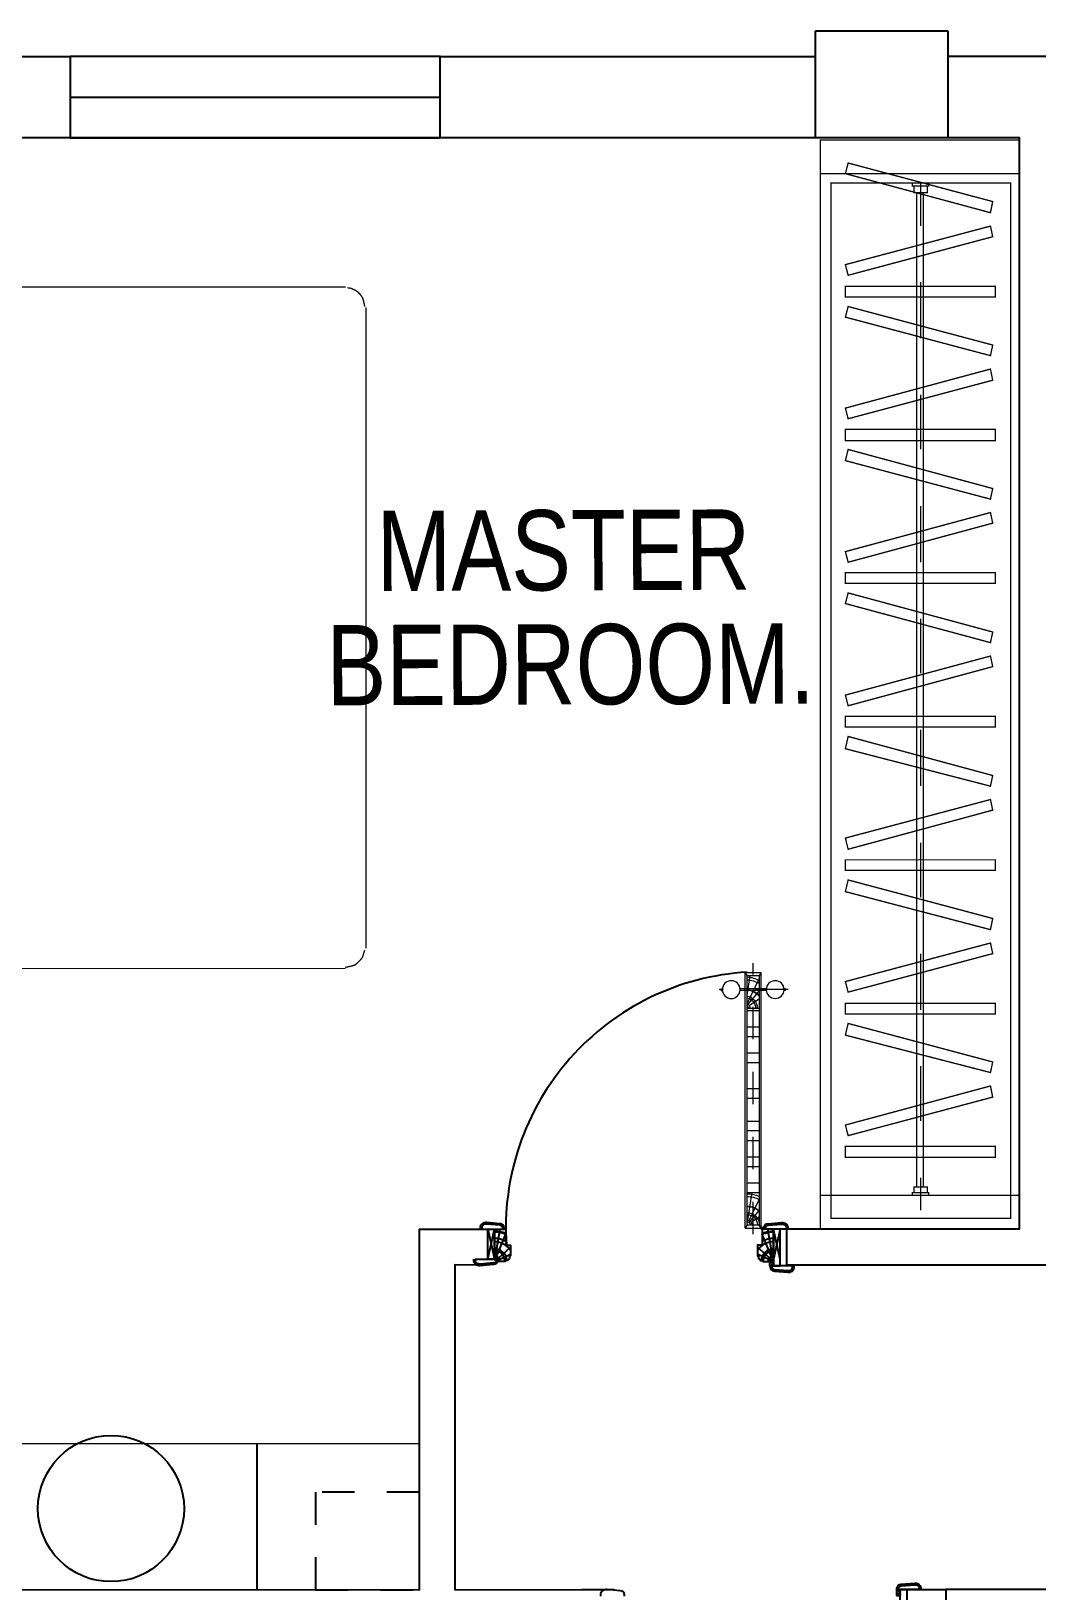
# Model space of a CAD drawing. Header units: metres. Extents: x 190.7 to 223.2, y -121.3 to -111.6.
# Drawn here: x 193.726 to 196.823, y -117.067 to -112.266 of the extents above; entities that cross this region are included whole.
import ezdxf

# ---------------------------------------------------------------- set-up
doc = ezdxf.new("R2010")
doc.units = ezdxf.units.M
doc.header["$LTSCALE"] = 0.4
doc.header["$MEASUREMENT"] = 0
for name, pattern in [('CENTER', [2, 1.25, -0.25, 0.25, -0.25]), ('DASHDOT2', [0.5, 0.25, -0.125, 0, -0.125]), ('DASHED2', [0.375, 0.25, -0.125])]:
    doc.linetypes.add(name, pattern=pattern)
for name, color, linetype in [('1wall', 1, 'Continuous'), ('2furni', 3, 'Continuous'), ('3door', 5, 'Continuous'), ('ISLAK', 6, 'Continuous'), ('Windows', 4, 'Continuous')]:
    doc.layers.add(name, color=color, linetype=linetype)
for name, color, linetype, lineweight in [('AR-Doors', 8, 'Continuous', 20), ('HATCH - wood.', 15, 'Continuous', 20), ('WOOD - section.', 142, 'Continuous', 20)]:
    doc.layers.add(name, color=color, linetype=linetype, lineweight=lineweight)
doc.styles.add('HELV', font='HELV')

# ---------------------------------------------------------------- blocks, each defined once
blk = doc.blocks.new('4')
at = {"layer": 'AR-Doors', "linetype": 'CENTER', "ltscale": 0.2}
blk.add_line((-0.019, -0.0285), (-0.019, 0.8054), dxfattribs=at)
at = {"layer": 'AR-Doors', "linetype": 'DASHDOT2'}
blk.add_line((-0.1269, 0.7245), (0.0862, 0.7245), dxfattribs=at)
at = {"layer": 'AR-Doors', "linetype": 'ByBlock'}
for p, q in [((-0.118, 0.7273), (-0.1138, 0.7273)), ((-0.118, 0.7217), (-0.118, 0.7273)), ((-0.118, 0.7217), (-0.1138, 0.7217)), ((-0.0593, 0.7273), (0.0213, 0.7273)), ((-0.0593, 0.7217), (0.0213, 0.7217)), ((0.08, 0.7273), (0.0758, 0.7273)), ((0.08, 0.7217), (0.0758, 0.7217)), ((0.08, 0.7217), (0.08, 0.7273))]:
    blk.add_line(p, q, dxfattribs=at)
for centre in [(-0.0866, 0.7245), (0.0486, 0.7245)]:
    blk.add_circle(centre, 0.0274, dxfattribs=at)
at = {"layer": 'HATCH - wood.', "linetype": 'ByBlock'}
for p, q in [((-0.0004, 0.681), (-0.038, 0.7602)), ((-0.0004, 0.6754), (-0.038, 0.7208)), ((0, 0.7068), (-0.0093, 0.7676)), ((-0.0063, 0.6759), (-0.038, 0.6974)), ((-0.0015, 0.0099), (-0.0153, 0.1)), ((-0.0064, 0.0134), (-0.038, 0.08)), ((-0.0064, 0.0077), (-0.038, 0.0459)), ((-0.0123, 0.0083), (-0.038, 0.0257))]:
    blk.add_line(p, q, dxfattribs=at)
for centre, radius, start, end in [((0.006, 0.6676), 0.096, 93.5832, 117.2788), ((0.006, 0.6676), 0.0874, 93.9351, 120.2161), ((0.006, 0.6676), 0.058, 95.9357, 139.3195), ((0.006, 0.6676), 0.0568, 96.0629, 140.7643), ((0.006, 0.6676), 0.0377, 99.1484, 180), ((0.006, 0.6676), 0.0321, 100.7649, 180), ((0.006, 0.6676), 0.0148, 113.8401, 180), ((0.006, 0.6676), 0.01, 126.7072, 180), ((0, 0), 0.096, 90, 113.3172), ((0, 0), 0.0874, 90, 115.7621), ((0, 0), 0.058, 90, 130.9154), ((0, 0), 0.0568, 90, 131.9845), ((0, 0), 0.0377, 90, 180), ((0, 0), 0.0321, 90, 180), ((0, 0), 0.0148, 90, 180), ((0, 0), 0.01, 90, 180)]:
    blk.add_arc(centre, radius, start, end, dxfattribs=at)
at = {"layer": 'WOOD - section.'}
for p, q in [((0.006, 0.7776), (-0.044, 0.7776)), ((-0.038, 0.7676), (-0.044, 0.7776)), ((-0.044, -0.01), (-0.044, 0.7776)), ((0, 0.7676), (0.006, 0.7776)), ((0.006, -0.01), (0.006, 0.7776)), ((-0.038, 0), (-0.038, 0.7676)), ((0, 0.7676), (-0.038, 0.7676)), ((0, 0), (0, 0.7676)), ((0, 0.6676), (-0.038, 0.6676)), ((0, 0.66), (-0.038, 0.66)), ((0, 0.61), (-0.038, 0.61)), ((0, 0.58), (-0.038, 0.58)), ((0, 0.53), (-0.038, 0.53)), ((0, 0.5), (-0.038, 0.5)), ((0, 0.42), (-0.038, 0.42)), ((0, 0.39), (-0.038, 0.39)), ((0, 0.32), (-0.038, 0.32)), ((0, 0.2903), (-0.038, 0.2903)), ((0, 0.2603), (-0.038, 0.2603)), ((0, 0.21), (-0.038, 0.21)), ((0, 0.18), (-0.038, 0.18)), ((0, 0.13), (-0.038, 0.13)), ((0, 0.1), (-0.038, 0.1)), ((-0.044, -0.01), (-0.0377, 0)), ((0, 0), (-0.038, 0)), ((0, 0), (0.006, -0.01)), ((0.006, -0.01), (-0.044, -0.01))]:
    blk.add_line(p, q, dxfattribs=at)

msp = doc.modelspace()

# ---------------------------------------------------------------- hatches: boundary and pattern name
at = {"layer": '1wall'}
h = msp.add_hatch(dxfattribs=at)
h.set_pattern_fill('WOOD2', color=5, scale=0.01, angle=-0.0016, style=0)
h.set_pattern_definition([(108.4332981, (-237.1243713, -111.8041347), (-0.0099994249, 0.0200002839), [0.00379473, -0.02782804]), (139.39709808, (-237.1255712, -111.8005346), (-0.0599985922, 0.0500016817), [0.00184391, -0.09035154]), (136.84599808, (-237.11697117, -111.79933486), (-0.1499960611, 0.1400042221), [0.00438634, -0.21493078]), (109.98149808, (-237.1201711, -111.7963348), (-0.0299977578, 0.0800008453), [0.00234094, -0.11470606]), (89.998398, (-237.120971, -111.804135), (-0.0099997204, 0.0100002796), [0.002, -0.008]), (118.44129808, (-237.12097125, -111.80213475), (0.0699963037, -0.1300019947), [0.00545894, -0.26748794]), (84.28779808, (-237.1235711, -111.7973347), (-0.0100025294, -0.0899997146), [0.00200998, -0.09848878]), (129.80399808, (-237.123371, -111.7953347), (0.0399986264, -0.0500010989), [0.00156205, -0.07654045])])
h.paths.add_polyline_path([(195.1649, -116.0481), (195.1529, -116.0481), (195.1529, -116.046), (195.1649, -116.046)])
h = msp.add_hatch(dxfattribs=at)
h.set_pattern_fill('WOOD2', color=5, scale=0.01, angle=-0.0016, style=0)
h.set_pattern_definition([(71.5634981, (-154.0412238, -111.8064576), (0.0100005432, 0.0199997248), [0.00379473, -0.02782804]), (40.59969808, (-154.0400237, -111.8028576), (0.0600013881, 0.0499983267), [0.00184391, -0.09035154]), (43.15079808, (-154.04862366, -111.80165736), (0.1500038896, 0.1399958345), [0.00438634, -0.21493078]), (70.01529808, (-154.0454236, -111.79865744), (0.0300022312, 0.0799991678), [0.00234094, -0.11470606]), (89.998398, (-154.044624, -111.806457), (0.0100002796, 0.0099997204), [0.002, -0.008]), (61.55549808, (-154.04462374, -111.80445747), (-0.070003573, -0.1299980805), [0.00545894, -0.26748794]), (95.70899808, (-154.0420236, -111.7996575), (0.0099974968, -0.0900002738), [0.00200998, -0.09848878]), (50.19279808, (-154.0422236, -111.7976575), (-0.0400014223, -0.0499988622), [0.00156205, -0.07654045])])
h.paths.add_polyline_path([(196.0009, -116.0481), (196.0129, -116.0481), (196.0129, -116.0659), (196.0009, -116.0659)])
h = msp.add_hatch(dxfattribs=at)
h.set_pattern_fill('WOOD2', color=1, scale=0.01, angle=180, style=0)
h.set_pattern_definition([(251.5651, (154.4313407, -121.3237356), (-0.00999998403, -0.02000000435), [0.00379473, -0.02782804]), (220.6013, (154.4301407, -121.3273356), (-0.059999990182, -0.050000004212), [0.00184391, -0.09035154]), (223.1524, (154.4387407, -121.32853563), (-0.149999975375, -0.140000028339), [0.00438634, -0.21493078]), (250.0169, (154.4355407, -121.3315356), (-0.02999999454, -0.080000006588), [0.00234094, -0.11470606]), (270, (154.434741, -121.323736), (-0.01, -0.01), [0.002, -0.008]), (241.5571, (154.4347407, -121.32573563), (0.069999938389, 0.1300000376594), [0.00545894, -0.26748794]), (275.7106, (154.4321407, -121.3305356), (-0.010000013147, 0.089999994235), [0.00200998, -0.09848878]), (230.1944, (154.4323407, -121.3325356), (0.040000024326, 0.049999980613), [0.00156205, -0.07654045])])
h.paths.add_polyline_path([(196.3909, -117.0809), (196.4029, -117.0809), (196.4029, -117.0631), (196.3909, -117.0631)])

# ---------------------------------------------------------------- linework, layer by layer
at = {"layer": '1wall', "color": 1}
for p, q in [((196.5507, -112.2658), (196.1407, -112.2658)), ((196.1407, -112.2658), (196.1407, -112.5939)), ((196.5507, -112.5939), (196.5507, -112.2658)), ((190.7131, -112.3428), (193.8461, -112.3433)), ((194.9861, -112.3433), (196.1407, -112.3438)), ((204.7678, -112.3439), (196.5507, -112.3439)), ((192.7065, -112.5931), (196.77, -112.5931)), ((196.0527, -115.953), (196.0527, -116.063)), ((193.3308, -117.063), (194.922, -117.0637)), ((195.0312, -117.0637), (195.4225, -117.0631)), ((195.4225, -117.0631), (195.5212, -117.0631)), ((196.404, -117.0631), (196.5429, -117.0631)), ((196.9107, -117.0631), (196.5429, -117.0631)), ((196.5429, -117.0631), (196.5429, -121.0632))]:
    msp.add_line(p, q, dxfattribs=at)
at = {"layer": '1wall'}
for p, q in [((196.77, -115.9527), (196.77, -112.5931)), ((196.0527, -115.953), (196.77, -115.9527)), ((196.0527, -116.063), (200.7275, -116.063))]:
    msp.add_line(p, q, dxfattribs=at)
at = {"layer": '1wall', "color": 5}
for p, q in [((195.1329, -115.9531), (195.1529, -116.046)), ((195.1329, -116.046), (195.1529, -115.9531)), ((196.0329, -115.9531), (196.0129, -116.0459)), ((196.0329, -116.0459), (196.0129, -115.9531))]:
    msp.add_line(p, q, dxfattribs=at)
at = {"layer": '1wall', "color": 5, "linetype": 'ByBlock'}
for p, q in [((195.156, -116.0359), (195.1708, -115.9531)), ((195.1581, -116.0406), (195.1879, -115.9694)), ((196.0077, -116.0406), (195.9779, -115.9694)), ((196.0098, -116.0359), (195.9951, -115.9531)), ((195.1653, -116.0475), (195.2029, -116.0306)), ((195.1661, -116.0416), (195.2029, -116.0093)), ((195.9998, -116.0416), (195.9629, -116.0093)), ((196.0005, -116.0475), (195.9629, -116.0306))]:
    msp.add_line(p, q, dxfattribs=at)
at = {"layer": '1wall', "color": 5}
for points in [[(195.1833, -115.9531), (195.1833, -115.9495, 0.399878), (195.1698, -115.9366), (195.1286, -115.9332, 0.429068), (195.1088, -115.9486), (195.1088, -115.9531)], [(195.9825, -115.9531), (195.9825, -115.9495, -0.399878), (195.9961, -115.9366), (196.0373, -115.9332, -0.429068), (196.057, -115.9486), (196.057, -115.9531)], [(195.1639, -116.046), (195.1639, -116.0496, -0.399878), (195.1504, -116.0624), (195.1092, -116.0659, -0.429068), (195.0894, -116.0505), (195.0894, -116.046)], [(196.0019, -116.0659), (196.0019, -116.0695, 0.399878), (196.0154, -116.0824), (196.0566, -116.0858, 0.429068), (196.0764, -116.0704), (196.0764, -116.0659)]]:
    msp.add_lwpolyline(points, format="xyb", dxfattribs=at)
for points in [[(195.1783, -115.9531), (195.1783, -115.9496, 0.402433), (195.1696, -115.9416), (195.128, -115.9382, 0.427265), (195.1138, -115.9489), (195.1138, -115.9531)], [(195.9875, -115.9531), (195.9875, -115.9496, -0.402433), (195.9963, -115.9416), (196.0379, -115.9381, -0.427265), (196.052, -115.9488), (196.052, -115.9531)], [(195.1649, -116.0531), (195.1649, -116.0481), (195.1529, -116.0481), (195.1529, -116.0481), (195.1529, -115.9531), (195.1879, -115.9531), (195.1879, -116.0031), (195.2029, -116.0031), (195.2029, -116.0361), (195.1994, -116.0361), (195.1994, -116.0436), (195.1978, -116.0436, -0.414214), (195.1934, -116.048), (195.1934, -116.0496), (195.1859, -116.0496), (195.1859, -116.0531)], [(196.0009, -116.0531), (196.0009, -116.0481), (196.0129, -116.0481), (196.0129, -116.0481), (196.0129, -115.9531), (195.9779, -115.9531), (195.9779, -116.0031), (195.9629, -116.0031), (195.9629, -116.0361), (195.9665, -116.0361), (195.9665, -116.0436), (195.968, -116.0436, 0.414214), (195.9724, -116.048), (195.9724, -116.0495), (195.9799, -116.0495), (195.9799, -116.0531)], [(195.1589, -116.046), (195.1589, -116.0494, -0.402433), (195.1502, -116.0574), (195.1086, -116.0609, -0.427265), (195.0944, -116.0502), (195.0944, -116.046)], [(196.0069, -116.0659), (196.0069, -116.0694, 0.402433), (196.0156, -116.0774), (196.0572, -116.0809, 0.427265), (196.0714, -116.0702), (196.0714, -116.0659)]]:
    msp.add_lwpolyline(points, format="xyb", close=True, dxfattribs=at)
at = {"layer": '1wall', "color": 1}
for points in [[(194.922, -117.0637), (194.9223, -115.9531), (195.1329, -115.9531)], [(195.1298, -116.0642), (195.0312, -116.0629), (195.0312, -117.0637)]]:
    msp.add_lwpolyline(points, dxfattribs=at)
at = {"layer": '1wall', "color": 5}
for points in [[(195.1329, -115.9531), (195.1529, -115.9531), (195.1529, -116.046), (195.1329, -116.046)], [(196.0329, -115.9531), (196.0129, -115.9531), (196.0129, -116.0659), (196.0329, -116.0659)], [(195.1649, -116.0481), (195.1529, -116.0481), (195.1529, -116.046), (195.1649, -116.046)], [(196.0009, -116.0481), (196.0129, -116.0481), (196.0129, -116.0659), (196.0009, -116.0659)]]:
    msp.add_lwpolyline(points, close=True, dxfattribs=at)
at = {"layer": '1wall', "color": 1}
for points in [[(196.3919, -117.0631), (196.3919, -117.0595, -0.399878), (196.4054, -117.0466), (196.4466, -117.0432, -0.429068), (196.4664, -117.0586), (196.4664, -117.0631)], [(195.5539, -117.0831), (195.5539, -117.0795, 0.399878), (195.5404, -117.0666), (195.4992, -117.0632, 0.429068), (195.4794, -117.0786), (195.4794, -117.0831)]]:
    msp.add_lwpolyline(points, format="xyb", dxfattribs=at)
for points in [[(196.3909, -117.0809), (196.4029, -117.0809), (196.4029, -117.0631), (196.3909, -117.0631)], [(196.4229, -117.1759), (196.4029, -117.1759), (196.4029, -117.0631), (196.4229, -117.0631)]]:
    msp.add_lwpolyline(points, close=True, dxfattribs=at)
msp.add_lwpolyline([(196.3969, -117.0631), (196.3969, -117.0596, -0.402433), (196.4056, -117.0516), (196.4472, -117.0481, -0.427265), (196.4614, -117.0588), (196.4614, -117.0631)], format="xyb", close=True, dxfattribs=at)
at = {"layer": '1wall', "color": 5, "linetype": 'ByBlock'}
msp.add_circle((195.9773, -115.9506), 0.00245, dxfattribs=at)
at = {"layer": '1wall', "color": 5}
msp.add_arc((195.9773, -115.9506), 0.7894, 93.3281, -176.1887, dxfattribs=at)
at = {"layer": '1wall', "color": 5, "linetype": 'ByBlock'}
for centre, radius, start, end in [((195.1529, -116.0531), 0.0927, 67.8249, 90.0016), ((195.1529, -116.0531), 0.0907, 67.3084, 90.0016), ((195.1529, -116.0531), 0.071, 60.4842, 90.0016), ((196.0129, -116.0531), 0.0927, 90.0016, 112.1783), ((196.0129, -116.0531), 0.0907, 90.0016, 112.6948), ((196.0129, -116.0531), 0.071, 90.0016, 119.519), ((195.1529, -116.0531), 0.0607, 34.5533, 90.0016), ((195.1529, -116.0531), 0.0388, 5.2492, 90.0016), ((195.1529, -116.0531), 0.0329, 0.0016, 90.0016), ((195.1529, -116.0531), 0.0175, 0.0016, 90.0016), ((195.1529, -116.0531), 0.0136, 0.0016, 90.0016), ((196.0129, -116.0531), 0.0607, 90.0016, 145.4499), ((196.0129, -116.0531), 0.0388, 90.0016, 174.754), ((196.0129, -116.0531), 0.0329, 90.0016, -179.9984), ((196.0129, -116.0531), 0.0175, 90.0016, -179.9984), ((196.0129, -116.0531), 0.0136, 90.0016, -179.9984)]:
    msp.add_arc(centre, radius, start, end, dxfattribs=at)
at = {"layer": '2furni'}
msp.add_line((194.422, -117.0635), (194.422, -116.6135), dxfattribs=at)
at = {"layer": '2furni', "const_width": 0.00409}
for points in [[(196.1564, -112.7043), (196.77, -112.7043), (196.77, -112.6011), (196.1564, -112.6011), (196.1564, -112.7043)], [(196.2423, -112.6716), (196.2338, -112.7043), (196.6806, -112.8245), (196.6875, -112.7902), (196.2423, -112.6716)], [(196.77, -115.9527), (196.77, -112.7043), (196.1564, -112.7043), (196.1564, -115.9527), (196.77, -115.9527)], [(196.7425, -115.9201), (196.7425, -112.7335), (196.189, -112.7335), (196.189, -115.9201), (196.7425, -115.9201)], [(196.4898, -112.7421), (196.4898, -112.7335), (196.44, -112.7335), (196.44, -112.7421), (196.4898, -112.7421)], [(196.4864, -112.7626), (196.4864, -112.7421), (196.4452, -112.7421), (196.4452, -112.7626), (196.4864, -112.7626)], [(196.4538, -115.8237), (196.4538, -112.7626)], [(196.4658, -112.7335), (196.4658, -112.8658)], [(196.4743, -115.8237), (196.4743, -112.7626)], [(196.2423, -113.0171), (196.2338, -112.9844), (196.6806, -112.8658), (196.6875, -112.8985), (196.2423, -113.0171)], [(194.6951, -113.0537), (192.7065, -113.0537), (192.7065, -115.1511), (194.6951, -115.1511)], [(194.7535, -113.1138), (194.75, -113.0967), (194.7466, -113.0864), (194.7397, -113.076), (194.7311, -113.0675), (194.7225, -113.0623), (194.7106, -113.0571), (194.7002, -113.0555)], [(196.2338, -113.0841), (196.2338, -113.0515), (196.6961, -113.0515), (196.6961, -113.0841), (196.2338, -113.0841)], [(196.4658, -113.0377), (196.4658, -113.2113)], [(194.7569, -113.1156), (194.7569, -115.0892)], [(196.2423, -113.1133), (196.2338, -113.146), (196.6806, -113.2646), (196.6875, -113.2319), (196.2423, -113.1133)], [(196.2423, -113.4588), (196.2338, -113.4261), (196.6806, -113.3058), (196.6875, -113.3402), (196.2423, -113.4588)], [(196.4658, -113.3849), (196.4658, -113.5533)], [(196.2338, -113.5258), (196.2338, -113.4914), (196.6961, -113.4914), (196.6961, -113.5258), (196.2338, -113.5258)], [(196.2423, -113.5533), (196.2338, -113.5877), (196.6806, -113.7063), (196.6875, -113.6736), (196.2423, -113.5533)], [(196.4658, -113.7269), (196.4658, -113.9005)], [(196.2423, -113.9005), (196.2338, -113.8678), (196.6806, -113.7475), (196.6875, -113.7802), (196.2423, -113.9005)], [(196.2338, -113.9658), (196.2338, -113.9331), (196.6961, -113.9331), (196.6961, -113.9658), (196.2338, -113.9658)], [(196.2423, -113.995), (196.2338, -114.0277), (196.6806, -114.148), (196.6875, -114.1153), (196.2423, -113.995)], [(196.4658, -114.0741), (196.4658, -114.2425)], [(196.2423, -114.3423), (196.2338, -114.3095), (196.6806, -114.1893), (196.6875, -114.2219), (196.2423, -114.3423)], [(196.2338, -114.4075), (196.2338, -114.3749), (196.6961, -114.3749), (196.6961, -114.4075), (196.2338, -114.4075)], [(196.2423, -114.4368), (196.2338, -114.4746), (196.6806, -114.5898), (196.6875, -114.557), (196.2423, -114.4368)], [(196.4658, -114.4161), (196.4658, -114.5898)], [(196.2423, -114.784), (196.2338, -114.7496), (196.6806, -114.631), (196.6875, -114.6636), (196.2423, -114.784)], [(196.4658, -114.7633), (196.4658, -114.9318)], [(196.2338, -114.8492), (196.2338, -114.8166), (196.6961, -114.8166), (196.6961, -114.8492), (196.2338, -114.8492)], [(196.2423, -114.8785), (196.2338, -114.9145), (196.6806, -115.0315), (196.6875, -114.9971), (196.2423, -114.8785)], [(196.2423, -115.2239), (196.2338, -115.1913), (196.6806, -115.0727), (196.6875, -115.1053), (196.2423, -115.2239)], [(194.6933, -115.1477), (194.7106, -115.1441), (194.7225, -115.1407), (194.7311, -115.1338), (194.7397, -115.1252), (194.7466, -115.1167), (194.75, -115.1047), (194.7535, -115.0944)], [(196.4658, -115.1053), (196.4658, -115.279)], [(196.2338, -115.2909), (196.2338, -115.2583), (196.6961, -115.2583), (196.6961, -115.2909), (196.2338, -115.2909)], [(196.2423, -115.3202), (196.2338, -115.3562), (196.6806, -115.4714), (196.6875, -115.4388), (196.2423, -115.3202)], [(196.4658, -115.4508), (196.4658, -115.621)], [(196.2423, -115.6656), (196.2338, -115.633), (196.6806, -115.5127), (196.6875, -115.547), (196.2423, -115.6656)], [(196.2338, -115.7326), (196.2338, -115.6983), (196.6961, -115.6983), (196.6961, -115.7326), (196.2338, -115.7326)], [(196.4658, -115.7945), (196.4658, -115.8958)], [(196.1564, -115.9527), (196.77, -115.9527), (196.77, -115.8495), (196.1564, -115.8495), (196.1564, -115.9527)], [(196.4898, -115.841), (196.4898, -115.8495), (196.44, -115.8495), (196.44, -115.841), (196.4898, -115.841)], [(196.4864, -115.8237), (196.4864, -115.841), (196.4452, -115.841), (196.4452, -115.8237), (196.4864, -115.8237)]]:
    msp.add_lwpolyline(points, dxfattribs=at)
msp.add_lwpolyline([(192.922, -116.6135), (194.922, -116.6135), (194.922, -117.0635), (192.922, -117.0635)], close=True, dxfattribs=at)
at = {"layer": '2furni', "linetype": 'DASHED2', "ltscale": 0.25}
msp.add_lwpolyline([(194.602, -117.0635), (194.922, -117.0635), (194.922, -116.7635), (194.602, -116.7635)], close=True, dxfattribs=at)
at = {"layer": '2furni'}
msp.add_circle((193.972, -116.8135), 0.225, dxfattribs=at)
at = {"layer": 'Windows', "color": 1, "ltscale": 0.01}
for p, q in [((194.9859, -112.3436), (193.8461, -112.3436)), ((193.8461, -112.3436), (193.8461, -112.5938)), ((194.9859, -112.5938), (194.9859, -112.3436)), ((193.8461, -112.5938), (194.9859, -112.5938))]:
    msp.add_line(p, q, dxfattribs=at)
at = {"layer": 'Windows', "color": 1}
msp.add_line((193.8461, -112.4687), (194.9861, -112.4687), dxfattribs=at)

# ---------------------------------------------------------------- block references
at = {"layer": '3door', "color": 5, "yscale": -0.9999999999999999, "rotation": 180.0016019220427}
msp.add_blockref('4', (195.9309, -115.9406), dxfattribs=at)

# ---------------------------------------------------------------- texts
at = {"layer": 'ISLAK', "color": 2, "style": 'HELV', "width": 0.8}
for s, p in [('    MASTER', (194.4834, -113.9905)), ('BEDROOM.', (194.6359, -114.3412))]:
    msp.add_text(s, height=0.2472, rotation=0.2222, dxfattribs=at).set_placement(p)

doc.saveas('drawing.dxf')
